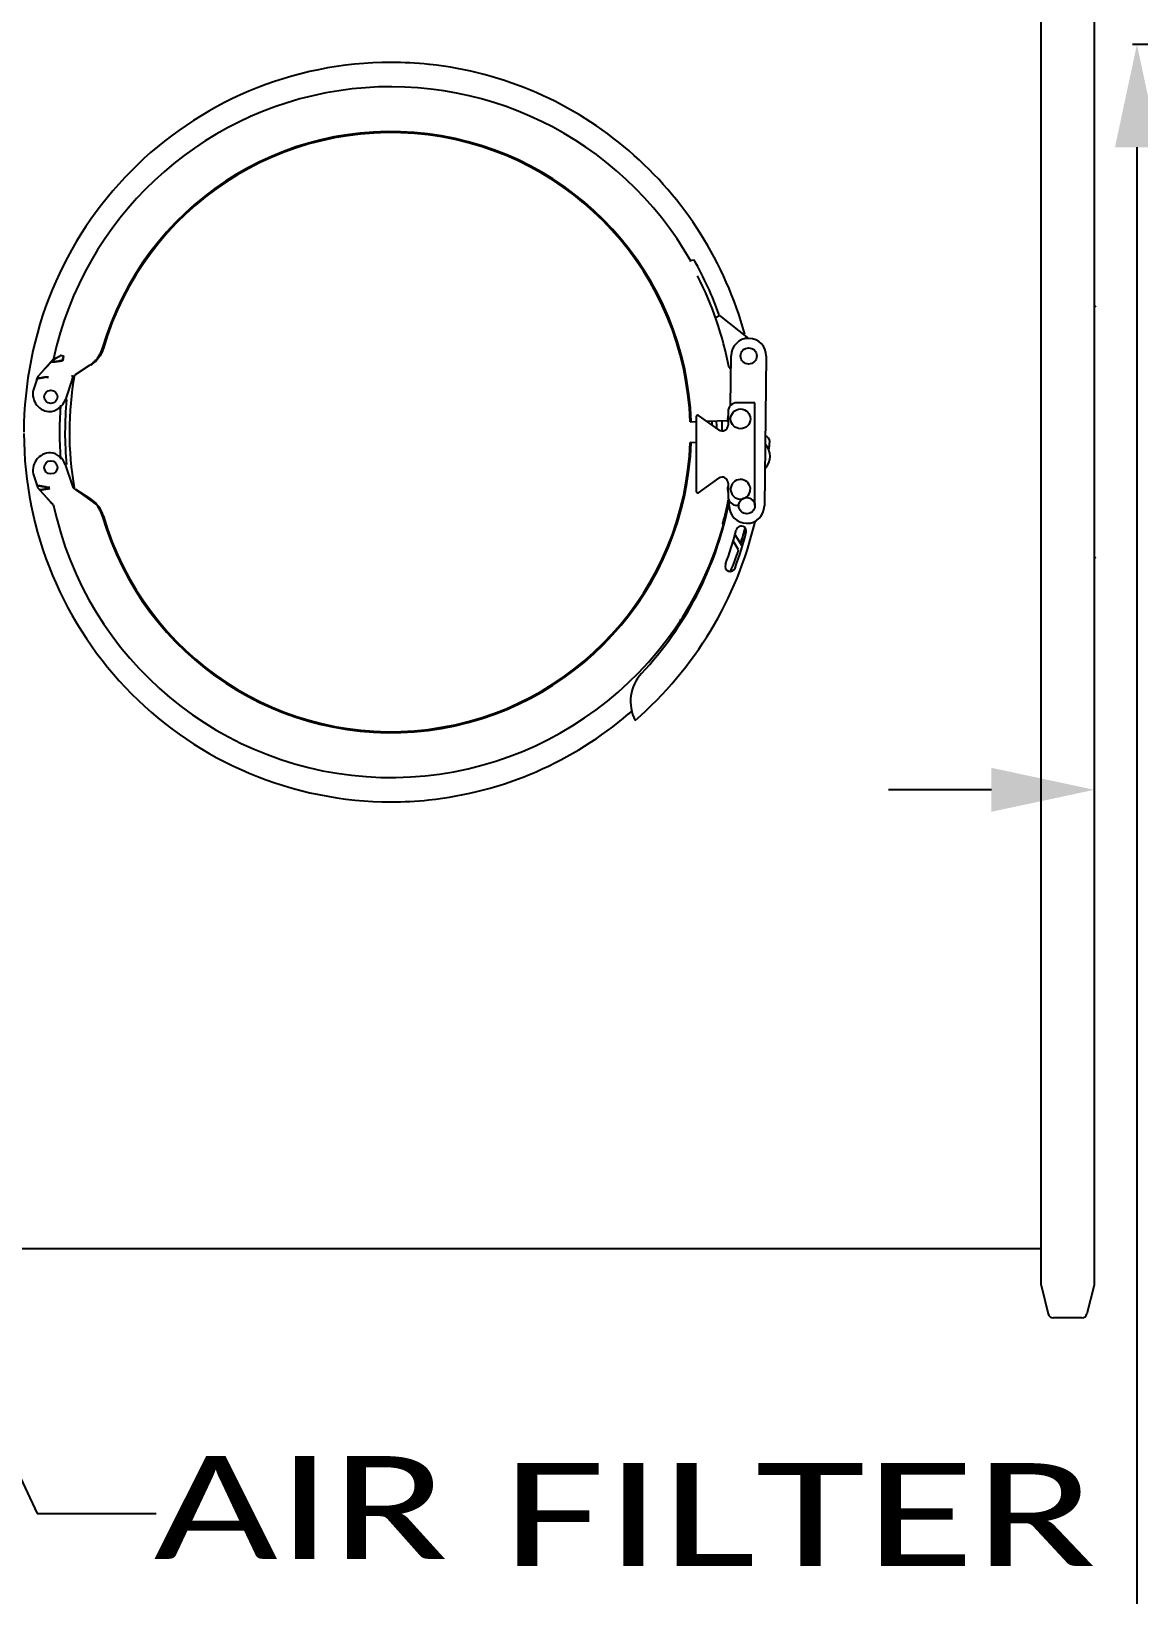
# Model space of a CAD drawing. Header units: millimetres. Extents: x 11802 to 19889, y -472 to 9054.
# Drawn here: x 13366 to 13743, y 2848 to 3380 of the extents above; entities that cross this region are included whole.
import ezdxf
from ezdxf.enums import TextEntityAlignment as Align

# ---------------------------------------------------------------- set-up
doc = ezdxf.new("R2010")
doc.units = ezdxf.units.MM
doc.header["$LTSCALE"] = 307.34
doc.header["$PDMODE"] = 3
doc.header["$PDSIZE"] = 8
doc.layers.get('0').update_dxf_attribs({"linetype": 'CONTINUOUS'})
doc.layers.get('Defpoints').update_dxf_attribs({"linetype": 'CONTINUOUS'})
doc.styles.get("Standard").update_dxf_attribs({"font": 'calibri.ttf'})
doc.dimstyles.new('DIMSTYLE_1', dxfattribs={"dimtxt": 35, "dimasz": 35, "dimexe": 1.5, "dimexo": 1, "dimgap": 0.875, "dimtad": 1, "dimdsep": 46, "dimtxsty": 'Standard', "dimblk": '_FILLED', "dimblk1": '_FILLED', "dimblk2": '_FILLED', "dimcen": 0.09, "dimazin": 2, "dimtp": 0.01, "dimtm": 0.01, "dimtfac": 1, "dimtofl": 0, "dimtmove": 0, "dimatfit": 3, "dimldrblk": '_FILLED', "dimfxl": 1, "dimtolj": 1, "dimarcsym": 0})
doc.dimstyles.get("Standard").update_dxf_attribs({"dimtxt": 35, "dimasz": 35, "dimexe": 1.5, "dimexo": 1, "dimtad": 1, "dimdsep": 46, "dimtxsty": 'Standard', "dimblk": '_FILLED', "dimblk1": '_FILLED', "dimblk2": '_FILLED', "dimcen": 0.09, "dimazin": 2, "dimtol": 1, "dimtp": 0.01, "dimtm": 0.01, "dimtfac": 1, "dimtofl": 0, "dimtmove": 0, "dimatfit": 3, "dimldrblk": '_FILLED', "dimfxl": 1, "dimtolj": 1, "dimarcsym": 0})

# ---------------------------------------------------------------- blocks, each defined once
blk = doc.blocks.new('_FILLED')
at = {"color": 0, "linetype": 'ByBlock'}
blk.add_solid([(0, 0), (-1, 0.214), (-1, -0.214)], dxfattribs=at)
blk = doc.blocks.new('*D161')
at = {"color": 0, "linetype": 'Continuous', "lineweight": -2}
for p, q in [((13728.04, 3190.69), (13728.04, 3120.57)), ((13761.49, 3173.85), (13761.49, 3120.57)), ((13693.04, 3122.07), (13658.04, 3122.07)), ((13796.49, 3122.07), (13856, 3122.07))]:
    blk.add_line(p, q, dxfattribs=at)
at = {"layer": 'Defpoints', "color": 0}
for p in [(13728.04, 3191.69), (13761.49, 3174.85), (13761.49, 3122.07)]:
    blk.add_point(p, dxfattribs=at)
at = {"color": 0, "linetype": 'ByBlock', "lineweight": -2, "xscale": 35, "yscale": 35, "zscale": 35}
blk.add_blockref('_FILLED', (13728.04, 3122.07), dxfattribs=at)
at = {"color": 0, "linetype": 'ByBlock', "lineweight": -2, "xscale": 35, "yscale": 35, "zscale": 35, "rotation": 180}
blk.add_blockref('_FILLED', (13761.49, 3122.07), dxfattribs=at)
at = {"color": 0, "insert": (13845.43, 3169.61), "char_height": 35, "attachment_point": 2, "line_spacing_factor": 0.9}
blk.add_mtext('\\A1;E', dxfattribs=at)
blk = doc.blocks.new('*D205')
at = {"color": 0, "linetype": 'Continuous', "lineweight": -2}
for p, q in [((13962.49, 3375.87), (13741.1, 3375.87)), ((13742.6, 3340.87), (13742.6, 2420.88)), ((13958.65, 2385.88), (13741.1, 2385.88))]:
    blk.add_line(p, q, dxfattribs=at)
at = {"layer": 'Defpoints', "color": 0}
for p in [(13963.49, 3375.87), (13742.6, 2385.88), (13959.65, 2385.88)]:
    blk.add_point(p, dxfattribs=at)
at = {"color": 0, "linetype": 'ByBlock', "lineweight": -2, "xscale": 35, "yscale": 35, "zscale": 35}
for p, rotation in [((13742.6, 3375.87), 90), ((13742.6, 2385.88), 270)]:
    blk.add_blockref('_FILLED', p, dxfattribs=dict(at, rotation=rotation))
at = {"color": 0, "insert": (13695.05, 2636.11), "char_height": 35, "attachment_point": 2, "rotation": 90, "line_spacing_factor": 0.9}
blk.add_mtext('\\A1;D', dxfattribs=at)
blk = doc.blocks.new('*D261')
at = {"color": 0, "linetype": 'Continuous', "lineweight": -2}
for p, q in [((12345.6, 3309.82), (12345.6, 3643.34)), ((13934.99, 3641.84), (12380.6, 3641.84)), ((13969.99, 3376.87), (13969.99, 3643.34))]:
    blk.add_line(p, q, dxfattribs=at)
at = {"layer": 'Defpoints', "color": 0}
for p in [(12345.6, 3641.84), (13969.99, 3375.87), (12345.6, 3308.82)]:
    blk.add_point(p, dxfattribs=at)
at = {"color": 0, "linetype": 'ByBlock', "lineweight": -2, "xscale": 35, "yscale": 35, "zscale": 35, "rotation": 180}
blk.add_blockref('_FILLED', (12345.6, 3641.84), dxfattribs=at)
at = {"color": 0, "linetype": 'ByBlock', "lineweight": -2, "xscale": 35, "yscale": 35, "zscale": 35}
blk.add_blockref('_FILLED', (13969.99, 3641.84), dxfattribs=at)
at = {"color": 0, "insert": (13157.8, 3660.57), "char_height": 35, "attachment_point": 5}
blk.add_mtext('\\A1;\\A1;C', dxfattribs=at)

msp = doc.modelspace()

# ---------------------------------------------------------------- linework, layer by layer
at = {"color": 0, "linetype": 'Continuous'}
for p, q in [((13709.94067, 2953.37431), (13709.94067, 3400.18727)), ((13728.04327, 3400.18727), (13728.04327, 2953.37431)), ((13590.16751, 3302.2749), (13591.76439, 3302.5034)), ((13599.05945, 3282.90885), (13600.4292, 3283.53454)), ((13600.4292, 3283.53454), (13610.27151, 3275.80574)), ((13376.73892, 3269.74932), (13376.42267, 3269.84644)), ((13377.01973, 3269.65608), (13376.96783, 3269.46926)), ((13388.77624, 3268.95494), (13388.9069, 3269.12344)), ((13604.13848, 3252.89558), (13604.34992, 3269.88093)), ((13616.34899, 3269.73156), (13615.71417, 3218.73552)), ((13372.77853, 3267.7303), (13369.07031, 3263.74841)), ((13373.58001, 3268.86605), (13369.92648, 3264.75436)), ((13373.83622, 3268.86605), (13373.58001, 3268.86605)), ((13376.5618, 3268.23098), (13376.70468, 3268.26031)), ((13381.109, 3263.43966), (13386.06076, 3266.74083)), ((13388.32247, 3268.78504), (13388.17717, 3268.61267)), ((13603.6775, 3265.816), (13604.2985, 3265.75027)), ((13367.88301, 3261.77658), (13366.86466, 3258.74172)), ((13367.89881, 3261.82366), (13367.88301, 3261.77658)), ((13367.90056, 3261.82886), (13367.89881, 3261.82366)), ((13368.66216, 3262.23104), (13368.34172, 3262.17856)), ((13368.66227, 3262.23048), (13368.34172, 3262.17861)), ((13369.13273, 3262.30502), (13369.39627, 3262.35281)), ((13379.92161, 3261.8851), (13377.61613, 3254.96868)), ((13612.51245, 3253.88605), (13606.36598, 3253.88605)), ((13612.51245, 3218.88605), (13612.51245, 3253.88605)), ((13592.49197, 3249.13366), (13592.49197, 3223.63844)), ((13600.20865, 3244.62628), (13593.28131, 3249.54144)), ((13595.98943, 3247.61994), (13603.36598, 3247.87754)), ((13603.36598, 3250.88605), (13603.36598, 3246.2574)), ((13590.42984, 3247.4258), (13592.49197, 3247.49781)), ((13592.49197, 3240.23481), (13590.42985, 3240.30681)), ((13377.60435, 3232.79838), (13379.92562, 3225.8347)), ((13366.87582, 3228.95672), (13367.90462, 3225.89079)), ((13593.28131, 3223.23065), (13600.20865, 3228.14582)), ((13603.36598, 3226.51469), (13603.36598, 3221.88605)), ((13372.63814, 3220.00139), (13368.99737, 3224.03581)), ((13369.42568, 3225.45119), (13369.2849, 3225.47655)), ((13370.14671, 3222.72942), (13373.58013, 3218.86548)), ((13370.64576, 3224.42685), (13370.37077, 3224.37793)), ((13380.24108, 3224.86688), (13380.44729, 3224.86825)), ((13381.06864, 3224.27663), (13388.01839, 3219.28541)), ((13381.1106, 3224.29091), (13386.07237, 3220.98309)), ((13386.3018, 3220.98309), (13381.14455, 3224.29091)), ((13388.44444, 3218.78166), (13388.56657, 3218.62205)), ((13603.7151, 3218.88488), (13603.73452, 3220.44542)), ((13606.98744, 3218.88605), (13606.36598, 3218.88605)), ((13601.71107, 3212.50587), (13601.55237, 3212.77177)), ((13606.9275, 3203.76576), (13605.08011, 3206.86106)), ((13605.66049, 3208.95229), (13608.17967, 3205.01744)), ((13587.50338, 3179.7133), (13586.79589, 3179.87712)), ((13263.33332, 2965.86605), (13709.99197, 2965.86605)), ((13709.94067, 2953.37431), (13712.40253, 2943.62534)), ((13728.04327, 2953.37431), (13725.58141, 2943.62534)), ((13723.8362, 2942.26605), (13714.14774, 2942.26605))]:
    msp.add_line(p, q, dxfattribs=at)
for points in [[(13388.59378, 3269.13336), (13388.46136, 3268.9587), (13388.32247, 3268.78504)], [(13388.49671, 3268.62123), (13388.63949, 3268.78745), (13388.77624, 3268.95494)], [(13369.07031, 3263.74841), (13369.00454, 3263.67649), (13368.93991, 3263.60321), (13368.87642, 3263.52856)], [(13388.32359, 3268.42936), (13388.3818, 3268.49285), (13388.43951, 3268.55681), (13388.49671, 3268.62123)], [(13367.88313, 3261.77691), (13367.92386, 3261.89348), (13367.96767, 3262.00956), (13368.01449, 3262.12494)], [(13367.97979, 3225.68228), (13367.95364, 3225.75159), (13367.92858, 3225.8211), (13367.90463, 3225.89077)], [(13368.99714, 3224.03607), (13368.95463, 3224.08377), (13368.91148, 3224.13342), (13368.86765, 3224.18516)], [(13388.18392, 3219.09813), (13388.12924, 3219.16098), (13388.07406, 3219.22341), (13388.01839, 3219.28541)], [(13388.18392, 3219.09813), (13388.31687, 3218.94043), (13388.44444, 3218.78166)], [(13388.91595, 3218.58373), (13388.77304, 3218.76776), (13388.62286, 3218.95055), (13388.46549, 3219.13179)]]:
    msp.add_lwpolyline(points, dxfattribs=at)
for centre, radius in [((13610.34946, 3269.80625), 2.75), ((13372.69197, 3255.86605), 2.25), ((13607.57886, 3248.38605), 3.35778), ((13372.69203, 3231.86547), 2.25), ((13609.71463, 3218.8102), 2.75)]:
    msp.add_circle(centre, radius, dxfattribs=at)
for centre, radius, start, end in [((13488.475, 3245.50524), 124.26661, 84.0159809, 89.9921744), ((13488.45117, 3245.19958), 124.57309, 83.8739799, 84.0197386), ((13488.49197, 3243.86605), 117.6, 29.5872113, 167.726115), ((13488.49197, 3243.86605), 102.34379, 2, 163.8120224), ((13488.49197, 3243.86605), 102.00001, 2, 163.7176653), ((13488.49197, 3243.86605), 118.75829, 19.6423702, 29.5875928), ((13488.49197, 3243.86605), 117.25829, 10.7890267, 27.0100566), ((13729.99197, 3287.70544), 2, 192.755208, 220), ((13610.34946, 3269.80625), 6, 359.2867933, 179.2867933), ((13408.61615, 3215.13316), 63.73453, 122.3889794, 122.5350635), ((13422.96725, 3192.26151), 90.7358, 121.809127, 122.0484804), ((13433.32418, 3175.57506), 110.37513, 121.6784971, 121.8123073), ((13442.74784, 3160.30163), 128.3218, 121.5422491, 121.6779331), ((13361.58563, 3293.65104), 27.78472, 300.4910002, 300.7836491), ((13360.54795, 3219.21347), 53.06323, 72.4982441, 72.6332793), ((13355.83004, 3204.26871), 68.735, 72.2878011, 72.494002), ((13361.67503, 3273.81187), 15.89741, 340.9833472, 344.0580971), ((13353.83018, 3197.99133), 75.32324, 72.0692579, 72.2914072), ((13360.17441, 3274.24544), 17.58219, 341.6257117, 344.7408068), ((13380.34691, 3275.21821), 10.24873, 323.5786995, 324.4848198), ((13380.28481, 3275.2614), 10.32436, 324.4899522, 330.3439102), ((13380.24143, 3275.28536), 10.37392, 330.3474386, 337.0887183), ((13380.20948, 3275.29815), 10.40832, 337.0923569, 343.8091609), ((13415.62457, 3204.15156), 76.76195, 122.5369004, 122.6922776), ((13369.89109, 3302.99617), 35.39852, 278.8955275, 280.1394139), ((13369.83292, 3303.33835), 35.7456, 280.1346515, 280.8480386), ((13366.45991, 3321.93559), 54.64502, 280.6501343, 280.8071768), ((13380.38083, 3275.26062), 10.23955, 303.690424, 304.6904165), ((13380.32535, 3275.33927), 10.3358, 304.695161, 308.9464489), ((13380.22026, 3275.46747), 10.50156, 308.9526987, 314.108061), ((13380.05992, 3275.63208), 10.73135, 314.1110201, 319.1482984), ((13488.49197, 3243.86605), 117.6, 10.6034512, 10.6813052), ((13372.55296, 3256.833), 6, 161.450663, 263.9831534), ((13364.13099, 3289.88166), 28.02676, 277.9648567, 279.5131165), ((13359.78803, 3318.70706), 57.16867, 279.4178387, 279.6234909), ((13372.18942, 3249.83395), 12.80809, 95.5296534, 96.4952741), ((13372.17894, 3249.93052), 12.71096, 94.5174011, 95.5245762), ((13488.49197, 3243.86605), 109.5, 169.7940138, 189.9792979), ((13382.80696, 3260.90523), 3.05079, 128.9825015, 134.2264515), ((13371.92403, 3256.86605), 6, 270, 341.5650512), ((13488.49197, 3243.86605), 112.89, 175.3096879, 184.6851543), ((13488.49197, 3243.86605), 111, 174.2794599, 185.7019825), ((13606.36598, 3250.88605), 3, 90, 180), ((13592.99197, 3249.13366), 0.5, 54.6431097, 180), ((13488.49197, 3243.86605), 109.5, 1.3322155, 2.0225895), ((13488.49197, 3243.86605), 111, 0.704988, 2.0057561), ((13488.49197, 3243.86605), 112.89, 0.2202551, 1.9612895), ((13607.57886, 3248.38605), 4.4, 163.2301384, 196.7698616), ((13601.36598, 3246.2574), 2, 234.6431097, 0), ((13615.52479, 3240.60957), 2, 0.3863397, 75.029888), ((13488.49197, 3243.86605), 102.34379, 196.1994988, 358.0002852), ((13488.49197, 3243.86605), 102.00001, 196.2934608, 358.0002852), ((13611.63396, 3235.66483), 6, 315.7243528, 43.3996084), ((13587.47437, 3241.85451), 30.07803, 352.1148544, 357.6541038), ((13372.56411, 3230.86547), 6, 90.0002852, 198.5496222), ((13371.91226, 3230.90098), 6, 18.435234, 83.7632213), ((13601.36598, 3226.51469), 2, 0, 125.3568903), ((13607.57886, 3224.38605), 3.35778, 299.0963418, 288.9921193), ((13364.23931, 3197.62448), 28.30613, 80.9193321, 82.4066805), ((13364.80199, 3201.21569), 24.67113, 80.4571297, 80.8934395), ((13368.20935, 3233.611), 9.46634, 283.2111838, 284.2213722), ((13372.95313, 3240.83004), 15.7562, 261.6276007, 262.3696483), ((13372.65525, 3238.58561), 13.49183, 262.6471591, 266.07146), ((13373.48525, 3209.03627), 15.64896, 98.8000591, 99.3386987), ((13372.88757, 3212.44241), 12.19105, 98.5238147, 99.1495318), ((13372.67055, 3238.53128), 13.44001, 263.7659614, 268.4102302), ((13372.94945, 3212.82035), 11.82654, 95.0947411, 96.044496), ((13372.77849, 3240.18967), 15.10057, 266.0219589, 266.6063456), ((13592.99197, 3223.63844), 0.5, 180, 305.3568903), ((13607.57886, 3224.38605), 4.4, 167.5311476, 192.8937718), ((13606.36598, 3221.88605), 3, 180, 270), ((13488.49197, 3243.86605), 117.6, 192.0964421, 344.6167172), ((13380.78974, 3213.05417), 9.52754, 55.2235539, 56.3097244), ((13380.32835, 3212.47055), 10.27174, 46.5926502, 51.3908722), ((13379.68957, 3211.7931), 11.20286, 41.9734468, 46.6001681), ((13380.30041, 3212.45429), 10.31361, 29.8663754, 36.7283017), ((13380.24971, 3212.42571), 10.37181, 23.021556, 29.86382), ((13380.21631, 3212.41226), 10.40781, 16.2024683, 23.0177708), ((13487.1959, 3242.86584), 118.75829, 316.8990848, 348.3743179), ((13488.49197, 3243.86605), 117.25829, 344.6224931, 348.5798799), ((13609.71463, 3218.8102), 6, 179.2867933, 359.2867933), ((13487.1959, 3242.86584), 128.75829, 311.0170014, 346.7259835), ((13487.05372, 3241.31484), 122.95829, 339.7612358, 345.4356999), ((13607.80273, 3210.14116), 1.76025, 351.7097407, 171.7097407), ((13488.36482, 3243.90166), 125.13192, 344.3028301, 344.9617527), ((13486.7367, 3243.86745), 126.7566, 344.5173726, 345.1645775), ((13487.05372, 3241.31484), 126.45829, 339.7612358, 345.6100158), ((13488.40522, 3243.89001), 125.08988, 342.4437859, 344.1210033), ((13486.79873, 3243.84986), 126.69212, 342.6565456, 344.339202), ((13488.36876, 3243.90055), 125.12783, 344.1209276, 344.3028281), ((13486.74715, 3243.86457), 126.74577, 344.3390959, 344.5173664), ((13488.53408, 3243.8656), 125, 337.7116562, 341.2887659), ((13729.99197, 3200.02666), 2, 140, 153.2638264), ((13604.06242, 3198.17412), 1.75, 159.7612358, 339.7612358), ((13584.12955, 3152.15403), 14, 136.8990848, 207.3789919), ((13488.00023, 3243.06429), 125.23424, 310.5765382, 310.7725344), ((13487.98561, 3243.0812), 125.25659, 310.7725449, 311.2899054), ((13488.47507, 3242.22747), 124.26722, 270.007791, 275.9840135), ((13714.14774, 2944.06605), 1.8, 194.1723377, 270), ((13723.8362, 2944.06605), 1.8, 270, 345.8276623)]:
    msp.add_arc(centre, radius, start, end, dxfattribs=at)
for points, knots in [([(13488.49197, 3369.77185), (13472.04286, 3369.77185), (13439.0654, 3363.10995), (13397.70627, 3335.00446), (13370.01496, 3293.35791), (13363.49197, 3260.33714), (13363.49197, 3243.86605)], [0, 0, 0, 0, 0.252032929, 0.499584676, 0.747630362, 1, 1, 1, 1]), ([(13609.0124, 3277.26955), (13605.71911, 3289.3245), (13595.53086, 3312.46255), (13570.848, 3341.03839), (13538.81949, 3361.20498), (13514.24813, 3367.71937), (13501.74507, 3369.0613)], [0, 0, 0, 0, 0.250902584, 0.49885037, 0.747528065, 1, 1, 1, 1]), ([(13374.32888, 3268.9987), (13374.28208, 3268.97959), (13374.19285, 3268.94512), (13374.10183, 3268.91551), (13374.05841, 3268.90334)], [0, 0, 0, 0, 0.528540676, 1, 1, 1, 1]), ([(13374.81952, 3269.16912), (13374.76174, 3269.13294), (13374.64707, 3269.06093), (13374.53261, 3268.98859), (13374.47583, 3268.95258)], [0, 0, 0, 0, 0.50344523, 1, 1, 1, 1]), ([(13375.35597, 3269.5192), (13375.31266, 3269.49466), (13375.22686, 3269.44645), (13375.14065, 3269.39896), (13375.09794, 3269.37569)], [0, 0, 0, 0, 0.505807057, 1, 1, 1, 1]), ([(13375.68368, 3269.7087), (13375.62871, 3269.67633), (13375.51974, 3269.6127), (13375.41025, 3269.54996), (13375.35597, 3269.5192)], [0, 0, 0, 0, 0.505573662, 1, 1, 1, 1]), ([(13376.08668, 3269.95034), (13376.00849, 3269.90268), (13375.85259, 3269.80753), (13375.69684, 3269.71213), (13375.61922, 3269.66448)], [0, 0, 0, 0, 0.501368836, 1, 1, 1, 1]), ([(13376.08671, 3269.95035), (13376.03974, 3269.92173), (13375.94625, 3269.86504), (13375.85247, 3269.80883), (13375.80579, 3269.78102)], [0, 0, 0, 0, 0.503020848, 1, 1, 1, 1]), ([(13376.3866, 3269.85775), (13376.33603, 3269.87357), (13376.23612, 3269.90463), (13376.13608, 3269.9353), (13376.08668, 3269.95034)], [0, 0, 0, 0, 0.506482301, 1, 1, 1, 1]), ([(13376.42267, 3269.84644), (13376.37273, 3269.86169), (13376.27704, 3269.89064), (13376.18097, 3269.91832), (13376.13492, 3269.93096)], [0, 0, 0, 0, 0.522359072, 1, 1, 1, 1]), ([(13377.21318, 3269.61217), (13377.13311, 3269.63351), (13376.97469, 3269.67813), (13376.81708, 3269.72549), (13376.73892, 3269.74932)], [0, 0, 0, 0, 0.503509697, 1, 1, 1, 1]), ([(13376.93203, 3269.04664), (13376.94954, 3269.10466), (13376.98654, 3269.22084), (13377.02893, 3269.3352), (13377.05197, 3269.39199)], [0, 0, 0, 0, 0.497220797, 1, 1, 1, 1]), ([(13372.95733, 3267.90467), (13372.92595, 3267.87658), (13372.86494, 3267.81984), (13372.80653, 3267.76041), (13372.77848, 3267.73028)], [0, 0, 0, 0, 0.50568486, 1, 1, 1, 1]), ([(13374.16338, 3268.75316), (13374.07635, 3268.69731), (13373.89696, 3268.58171), (13373.71767, 3268.46593), (13373.626, 3268.40513)], [0, 0, 0, 0, 0.484543493, 1, 1, 1, 1]), ([(13373.6361, 3267.8003), (13373.7359, 3267.81108), (13373.9408, 3267.83428), (13374.1457, 3267.85748), (13374.25079, 3267.86989)], [0, 0, 0, 0, 0.486823323, 1, 1, 1, 1]), ([(13374.05841, 3268.90334), (13374.01878, 3268.89223), (13373.94553, 3268.8746), (13373.87032, 3268.86604), (13373.83622, 3268.86605)], [0, 0, 0, 0, 0.546916829, 1, 1, 1, 1]), ([(13374.25079, 3267.86989), (13374.33235, 3267.87953), (13374.49802, 3267.89967), (13374.66349, 3267.92146), (13374.74747, 3267.9329)], [0, 0, 0, 0, 0.492107689, 1, 1, 1, 1]), ([(13374.74747, 3267.9329), (13374.84922, 3267.94676), (13375.05517, 3267.97594), (13375.26083, 3268.00715), (13375.36488, 3268.02343)], [0, 0, 0, 0, 0.493661636, 1, 1, 1, 1]), ([(13376.70483, 3268.63181), (13376.68155, 3268.56433), (13376.63435, 3268.43051), (13376.58524, 3268.29738), (13376.56036, 3268.2314)], [0, 0, 0, 0, 0.503068682, 1, 1, 1, 1]), ([(13376.86022, 3268.70312), (13376.83541, 3268.62844), (13376.78507, 3268.48035), (13376.73263, 3268.33298), (13376.70603, 3268.25996)], [0, 0, 0, 0, 0.503141855, 1, 1, 1, 1]), ([(13368.34172, 3262.17861), (13368.28716, 3262.16975), (13368.17803, 3262.15197), (13368.06893, 3262.134), (13368.01439, 3262.12495)], [0, 0, 0, 0, 0.499988188, 1, 1, 1, 1]), ([(13368.01449, 3262.12494), (13368.0493, 3262.20779), (13368.12077, 3262.37329), (13368.19862, 3262.53597), (13368.24018, 3262.61624)], [0, 0, 0, 0, 0.498513291, 1, 1, 1, 1]), ([(13368.24018, 3262.61624), (13368.28809, 3262.70879), (13368.387, 3262.88432), (13368.50621, 3263.0477), (13368.57084, 3263.12011)], [0, 0, 0, 0, 0.517740842, 1, 1, 1, 1]), ([(13368.57084, 3263.12011), (13368.61304, 3263.1674), (13368.70072, 3263.2537), (13368.80355, 3263.32242), (13368.85649, 3263.34876)], [0, 0, 0, 0, 0.517338499, 1, 1, 1, 1]), ([(13369.14272, 3262.30894), (13369.06268, 3262.29566), (13368.90255, 3262.26938), (13368.74236, 3262.24343), (13368.66227, 3262.23048)], [0, 0, 0, 0, 0.500011255, 1, 1, 1, 1]), ([(13368.76306, 3262.24033), (13368.82475, 3262.2507), (13368.94804, 3262.27185), (13369.07114, 3262.29414), (13369.13267, 3262.30532)], [0, 0, 0, 0, 0.500037818, 1, 1, 1, 1]), ([(13369.39627, 3262.35281), (13369.50536, 3262.37249), (13369.72361, 3262.41154), (13369.94229, 3262.44814), (13370.05179, 3262.46544)], [0, 0, 0, 0, 0.499973194, 1, 1, 1, 1]), ([(13370.05179, 3262.46544), (13370.10879, 3262.47445), (13370.22287, 3262.49194), (13370.33712, 3262.50832), (13370.39428, 3262.51619)], [0, 0, 0, 0, 0.499969061, 1, 1, 1, 1]), ([(13370.39428, 3262.51619), (13370.4519, 3262.52413), (13370.56724, 3262.53937), (13370.68275, 3262.55326), (13370.74055, 3262.55983)], [0, 0, 0, 0, 0.499951006, 1, 1, 1, 1]), ([(13370.61967, 3262.54562), (13370.58207, 3262.54093), (13370.50693, 3262.53118), (13370.43187, 3262.52075), (13370.39437, 3262.51539)], [0, 0, 0, 0, 0.500007916, 1, 1, 1, 1]), ([(13371.1778, 3262.602), (13371.28945, 3262.61082), (13371.51305, 3262.62553), (13371.73694, 3262.63452), (13371.84895, 3262.63763)], [0, 0, 0, 0, 0.499886285, 1, 1, 1, 1]), ([(13379.94774, 3262.86791), (13379.90377, 3262.86769), (13379.81588, 3262.86681), (13379.72798, 3262.8661), (13379.68406, 3262.86605)], [0, 0, 0, 0, 0.500258514, 1, 1, 1, 1]), ([(13380.45238, 3262.84551), (13380.36887, 3262.85589), (13380.20054, 3262.86754), (13380.03205, 3262.86833), (13379.94774, 3262.86791)], [0, 0, 0, 0, 0.499552656, 1, 1, 1, 1]), ([(13380.46396, 3262.85888), (13380.49768, 3262.89943), (13380.56738, 3262.97886), (13380.64116, 3263.05451), (13380.67905, 3263.09139)], [0, 0, 0, 0, 0.499351641, 1, 1, 1, 1]), ([(13380.88777, 3263.27672), (13380.92341, 3263.30557), (13380.99594, 3263.36159), (13381.07095, 3263.41425), (13381.109, 3263.43966)], [0, 0, 0, 0, 0.500565016, 1, 1, 1, 1]), ([(13363.4929, 3243.38085), (13363.55576, 3226.95112), (13370.17133, 3194.03961), (13397.88924, 3152.5653), (13439.18415, 3124.58975), (13472.08187, 3117.96025), (13488.49197, 3117.96025)], [0, 0, 0, 0, 0.252351217, 0.500382293, 0.747952129, 1, 1, 1, 1]), ([(13368.21516, 3225.16089), (13368.18746, 3225.23271), (13368.13982, 3225.38351), (13368.11345, 3225.53956), (13368.10567, 3225.61985)], [0, 0, 0, 0, 0.488318616, 1, 1, 1, 1]), ([(13368.49668, 3224.65054), (13368.44118, 3224.72893), (13368.33534, 3224.89272), (13368.25066, 3225.06889), (13368.21516, 3225.16089)], [0, 0, 0, 0, 0.493437509, 1, 1, 1, 1]), ([(13368.86765, 3224.18516), (13368.80539, 3224.25963), (13368.67717, 3224.41104), (13368.55525, 3224.56782), (13368.49668, 3224.65054)], [0, 0, 0, 0, 0.489207328, 1, 1, 1, 1]), ([(13369.48219, 3224.24436), (13369.37979, 3224.23254), (13369.17508, 3224.21116), (13368.97004, 3224.19335), (13368.86764, 3224.18512)], [0, 0, 0, 0, 0.500841557, 1, 1, 1, 1]), ([(13368.86769, 3224.18518), (13368.95724, 3224.18903), (13369.13587, 3224.19968), (13369.31403, 3224.21642), (13369.40276, 3224.2263)], [0, 0, 0, 0, 0.500955283, 1, 1, 1, 1]), ([(13369.2849, 3225.47655), (13369.21949, 3225.48831), (13369.08864, 3225.51173), (13368.95765, 3225.53439), (13368.89211, 3225.54541)], [0, 0, 0, 0, 0.499993361, 1, 1, 1, 1]), ([(13369.40276, 3224.2263), (13369.49564, 3224.23664), (13369.68201, 3224.26081), (13369.86739, 3224.29163), (13369.96026, 3224.30871)], [0, 0, 0, 0, 0.497405004, 1, 1, 1, 1]), ([(13369.78228, 3225.38701), (13369.72283, 3225.39759), (13369.60395, 3225.41892), (13369.48511, 3225.44045), (13369.42568, 3225.45119)], [0, 0, 0, 0, 0.499998615, 1, 1, 1, 1]), ([(13369.93142, 3224.30423), (13369.85663, 3224.29281), (13369.70705, 3224.27155), (13369.55711, 3224.25302), (13369.48219, 3224.24436)], [0, 0, 0, 0, 0.500802736, 1, 1, 1, 1]), ([(13369.49568, 3225.43924), (13369.59632, 3225.42202), (13369.79746, 3225.38679), (13369.99857, 3225.35138), (13370.09918, 3225.33397)], [0, 0, 0, 0, 0.500003908, 1, 1, 1, 1]), ([(13370.22987, 3225.30951), (13370.15519, 3225.32197), (13370.00593, 3225.34746), (13369.85681, 3225.37374), (13369.78228, 3225.38701)], [0, 0, 0, 0, 0.500022781, 1, 1, 1, 1]), ([(13370.37077, 3224.37793), (13370.29752, 3224.36494), (13370.15125, 3224.3393), (13370.00468, 3224.31541), (13369.93142, 3224.30423)], [0, 0, 0, 0, 0.50096004, 1, 1, 1, 1]), ([(13369.96026, 3224.30871), (13370.0288, 3224.32132), (13370.16667, 3224.34849), (13370.30384, 3224.37901), (13370.37279, 3224.39519)], [0, 0, 0, 0, 0.495942653, 1, 1, 1, 1]), ([(13370.65893, 3225.2418), (13370.58731, 3225.25234), (13370.44418, 3225.27427), (13370.30128, 3225.29759), (13370.22987, 3225.30951)], [0, 0, 0, 0, 0.500007415, 1, 1, 1, 1]), ([(13370.54098, 3224.40722), (13370.60858, 3224.41954), (13370.74344, 3224.44373), (13370.8785, 3224.46674), (13370.94589, 3224.47782)], [0, 0, 0, 0, 0.501545551, 1, 1, 1, 1]), ([(13370.94905, 3224.47834), (13370.89836, 3224.47019), (13370.79721, 3224.45334), (13370.69619, 3224.43574), (13370.64576, 3224.42685)], [0, 0, 0, 0, 0.500608549, 1, 1, 1, 1]), ([(13371.2111, 3225.17075), (13371.15267, 3225.17712), (13371.03588, 3225.19062), (13370.91926, 3225.20555), (13370.861, 3225.21335)], [0, 0, 0, 0, 0.500011376, 1, 1, 1, 1]), ([(13371.09116, 3224.50101), (13371.1936, 3224.51685), (13371.39761, 3224.54607), (13371.60226, 3224.57036), (13371.7041, 3224.58114)], [0, 0, 0, 0, 0.503024199, 1, 1, 1, 1]), ([(13371.8846, 3225.11558), (13371.95341, 3225.11149), (13372.09107, 3225.10425), (13372.22881, 3225.09877), (13372.29769, 3225.09644)], [0, 0, 0, 0, 0.500070914, 1, 1, 1, 1]), ([(13371.89921, 3224.60017), (13371.96335, 3224.60588), (13372.09133, 3224.61621), (13372.21947, 3224.62434), (13372.28339, 3224.62783)], [0, 0, 0, 0, 0.501483381, 1, 1, 1, 1]), ([(13380.16689, 3225.36698), (13380.15428, 3225.43275), (13380.14255, 3225.57357), (13380.16011, 3225.71367), (13380.17557, 3225.7852)], [0, 0, 0, 0, 0.477814351, 1, 1, 1, 1]), ([(13380.19957, 3225.24229), (13380.19279, 3225.26256), (13380.18048, 3225.30379), (13380.17096, 3225.34575), (13380.16689, 3225.36698)], [0, 0, 0, 0, 0.497162997, 1, 1, 1, 1]), ([(13380.46048, 3224.81337), (13380.40386, 3224.8763), (13380.30022, 3225.00997), (13380.22607, 3225.16301), (13380.19957, 3225.24229)], [0, 0, 0, 0, 0.50314541, 1, 1, 1, 1]), ([(13380.90137, 3224.40601), (13380.81902, 3224.47443), (13380.66147, 3224.61981), (13380.51887, 3224.77981), (13380.45158, 3224.86288)], [0, 0, 0, 0, 0.500373824, 1, 1, 1, 1]), ([(13380.9014, 3224.43393), (13380.82194, 3224.49064), (13380.66708, 3224.60807), (13380.52506, 3224.74158), (13380.46048, 3224.81337)], [0, 0, 0, 0, 0.502711759, 1, 1, 1, 1]), ([(13381.06864, 3224.27663), (13381.04004, 3224.29717), (13380.98351, 3224.33934), (13380.92851, 3224.38346), (13380.90137, 3224.40601)], [0, 0, 0, 0, 0.499598714, 1, 1, 1, 1]), ([(13372.63794, 3220.00153), (13372.83369, 3219.78463), (13373.08333, 3219.56658), (13373.36098, 3219.33723), (13373.4107, 3219.3284)], [0, 0, 0, 0, 0.852627917, 1, 1, 1, 1]), ([(13386.73796, 3220.49711), (13386.65446, 3220.5637), (13386.48524, 3220.69418), (13386.31178, 3220.819), (13386.22402, 3220.87994)], [0, 0, 0, 0, 0.499893618, 1, 1, 1, 1]), ([(13501.43005, 3118.63738), (13513.94413, 3119.94831), (13538.53132, 3126.39313), (13560.04753, 3139.88296), (13569.4605, 3147.94416)], [0, 0, 0, 0, 0.5037944, 1, 1, 1, 1])]:
    msp.add_open_spline(points, degree=3, knots=knots, dxfattribs=at)
for points in [[(13375.09794, 3269.37569), (13374.84723, 3269.23911), (13374.59318, 3269.10663), (13374.32888, 3268.9987)], [(13376.70468, 3268.26031), (13376.79331, 3268.51836), (13376.85323, 3268.78542), (13376.93203, 3269.04664)], [(13390.58213, 3272.46145), (13390.23309, 3271.26645), (13389.65729, 3270.1168), (13388.9069, 3269.12344)], [(13372.77848, 3267.73028), (13373.06062, 3267.78191), (13373.35093, 3267.76948), (13373.6361, 3267.8003)], [(13373.63139, 3267.80131), (13373.34761, 3267.7722), (13373.06348, 3267.74393), (13372.77853, 3267.7303)], [(13373.626, 3268.40513), (13373.39398, 3268.25126), (13373.16477, 3268.09035), (13372.95733, 3267.90467)], [(13375.02617, 3267.97248), (13374.56266, 3267.90484), (13374.09736, 3267.84913), (13373.63139, 3267.80131)], [(13376.55893, 3268.23188), (13376.04967, 3268.13612), (13375.53892, 3268.04731), (13375.02617, 3267.97248)], [(13386.28502, 3266.73781), (13387.02827, 3267.21453), (13387.72203, 3267.78298), (13388.32359, 3268.42936)], [(13370.39437, 3262.51539), (13370.04348, 3262.46522), (13369.69455, 3262.40217), (13369.34509, 3262.34288)], [(13371.84895, 3262.63766), (13371.43823, 3262.62517), (13371.02742, 3262.59648), (13370.61967, 3262.54562)], [(13379.92161, 3261.8851), (13380.03305, 3262.21853), (13380.18853, 3262.59772), (13380.49472, 3262.77045)], [(13367.97975, 3225.68228), (13368.48518, 3225.60203), (13368.99125, 3225.52556), (13369.49568, 3225.43924)], [(13370.09918, 3225.33397), (13370.37489, 3225.28627), (13370.65111, 3225.24078), (13370.92858, 3225.20472)], [(13372.28336, 3224.62801), (13371.88139, 3224.59619), (13371.47939, 3224.55847), (13371.0806, 3224.49879)], [(13379.92667, 3225.83154), (13380.04002, 3225.4915), (13380.1983, 3225.10977), (13380.5057, 3224.92543)], [(13386.30008, 3220.98419), (13387.09963, 3220.47137), (13387.8331, 3219.84055), (13388.46549, 3219.13179)], [(13390.58768, 3215.25163), (13390.23905, 3216.44437), (13389.66452, 3217.59185), (13388.91595, 3218.58373)]]:
    msp.add_open_spline(points, degree=3, dxfattribs=at)

# ---------------------------------------------------------------- texts
at = {"color": 0, "linetype": 'Continuous', "lineweight": 30}
for s, width, p, p2 in [('AIR', 1.323483, (13407.7187, 2860.19299), (13507.95216, 2860.19299)), ('FILTER', 1.384541, (13526.39509, 2857.79021), (13728.72972, 2857.79021))]:
    msp.add_text(s, height=35, dxfattribs=dict(at, width=width)).set_placement(p, p2, align=Align.FIT)

# ---------------------------------------------------------------- dimensions: what is measured, and where the dimension line sits
at = {"color": 0, "linetype": 'Continuous'}
dim = msp.add_linear_dim(base=(12345.60362, 3641.84033), p1=(13969.992, 3375.87267), p2=(12345.60362, 3308.81874), text='\\A1;C', dimstyle='DIMSTYLE_1', override={"dimtxsty": 'Standard', "dimldrblk": '_FILLED'}, dxfattribs=at)
dim.commit()
dim.dimension.update_dxf_attribs({"geometry": '*D261', "text_midpoint": (13157.79781, 3660.56533)})
dim = msp.add_linear_dim(base=(13742.59653, 2385.87582), p1=(13963.492, 3375.87267), p2=(13959.64586, 2385.87582), angle=270, text='D', dimstyle='DIMSTYLE_1', dxfattribs=at)
dim.commit()
dim.dimension.update_dxf_attribs({"geometry": '*D205', "text_midpoint": (13742.59653, 2636.10526), "dimtype": 160})
dim = msp.add_linear_dim(base=(13761.49386, 3122.07285), p1=(13728.04327, 3191.68666), p2=(13761.49386, 3174.85027), text='E', dimstyle='DIMSTYLE_1', dxfattribs=at)
dim.commit()
dim.dimension.update_dxf_attribs({"geometry": '*D161', "text_midpoint": (13845.42821, 3122.07285), "dimtype": 160})

# ---------------------------------------------------------------- leaders
msp.add_leader([(13325.64367, 2965.86605), (13368, 2875.67614), (13408.51627, 2875.67614)], dimstyle='Standard', override={"dimtad": 0}, dxfattribs=at)

doc.saveas('drawing.dxf')
